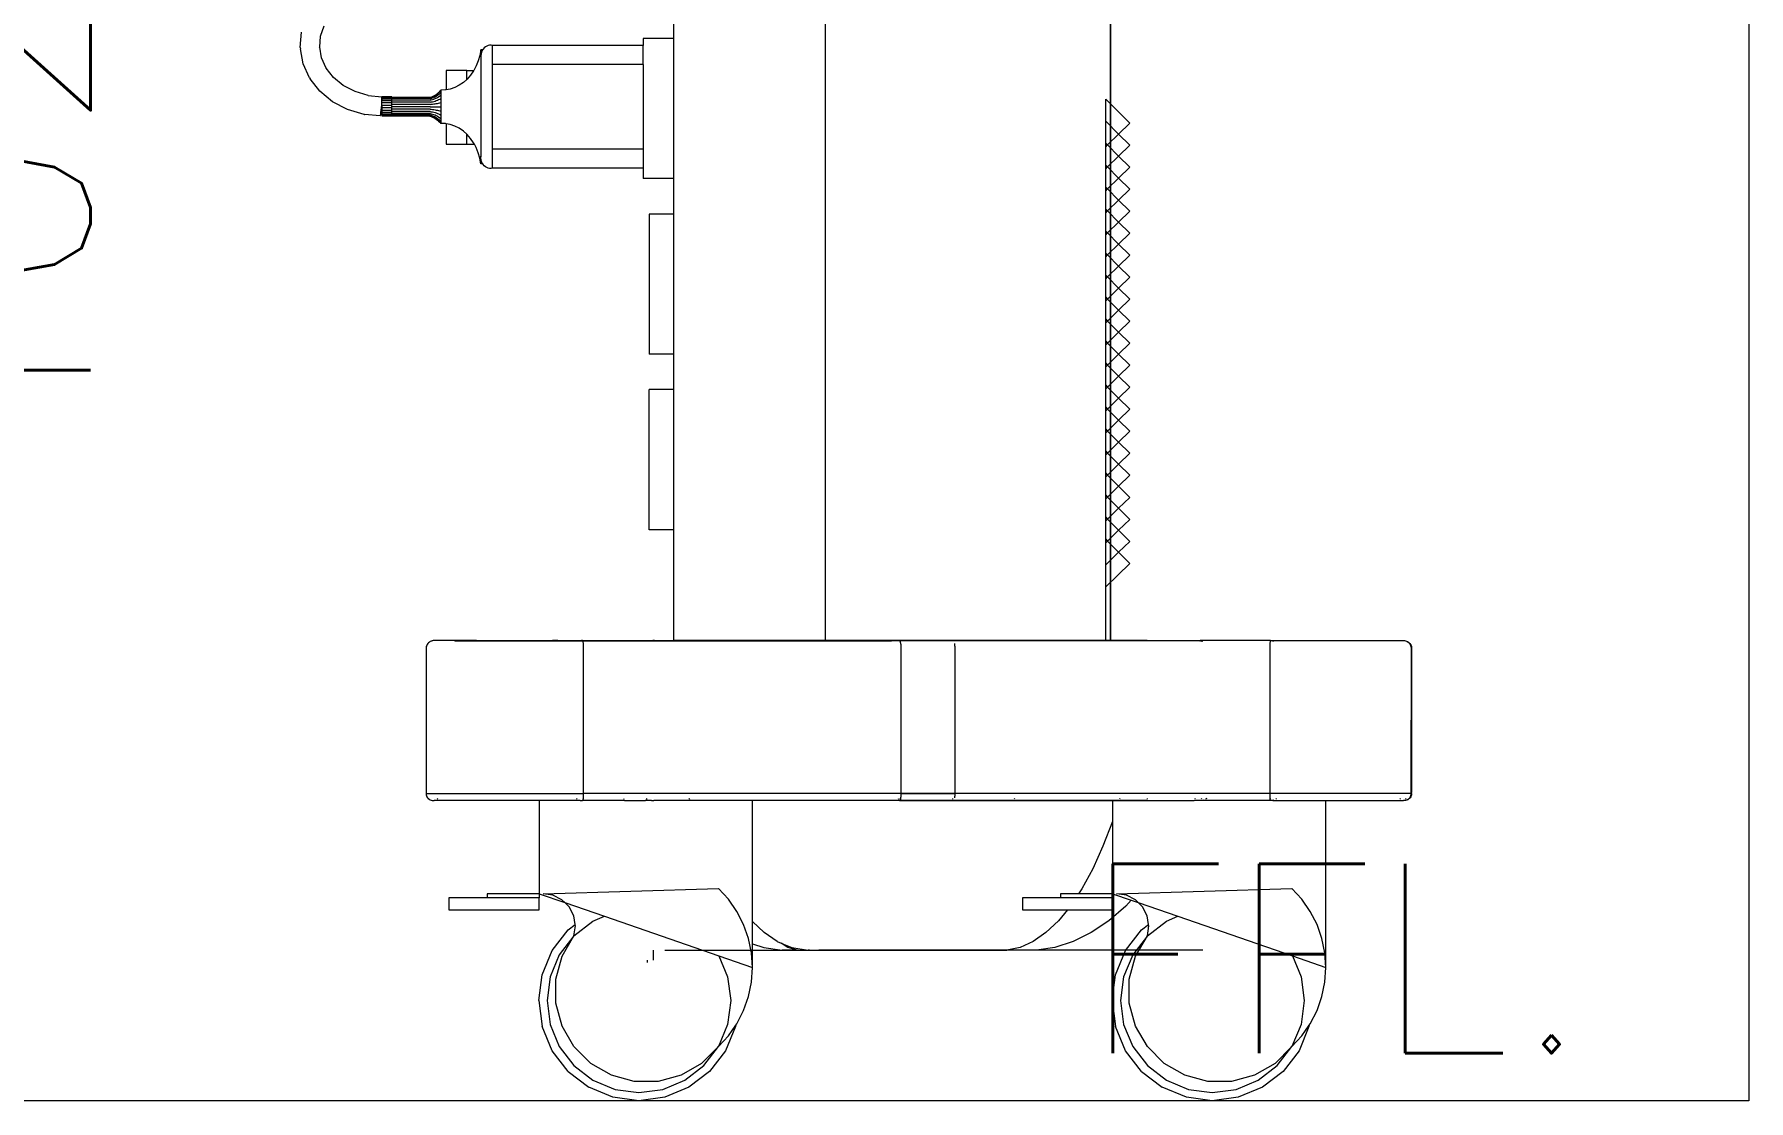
# Model space of a CAD drawing. Extents: x 3552052 to 4102982, y -707811 to -630695.
# Drawn here: x 3703666 to 3704570, y -696929 to -696366 of the extents above; entities that cross this region are included whole.
import ezdxf

# ---------------------------------------------------------------- set-up
doc = ezdxf.new("R2010")
doc.units = 0
doc.header["$LTSCALE"] = 6
doc.header["$MEASUREMENT"] = 0
doc.layers.get('0').update_dxf_attribs({"linetype": 'CONTINUOUS', "lineweight": 0})
doc.layers.get('Defpoints').update_dxf_attribs({"linetype": 'CONTINUOUS', "lineweight": 0})
for name, color, linetype, lineweight in [('ELE-4M UPS P.SB', 3, 'CONTINUOUS', 0), ('ELE-SOCKET NMBERING', 7, 'CONTINUOUS', 9), ('EQP', 6, 'CONTINUOUS', 0), ('MEP_HVAC_RA_DUCT', 1, 'CONTINUOUS', 0)]:
    doc.layers.add(name, color=color, linetype=linetype, lineweight=lineweight)
doc.styles.add('Annotation', font='tahoma.ttf')
doc.styles.add('ROMANS', font='romans.shx')
doc.dimstyles.new('AEPL1', dxfattribs={"dimtxt": 100, "dimasz": 75, "dimexe": 1.25, "dimexo": 50, "dimtad": 0, "dimdec": 0, "dimtxsty": 'ROMANS', "dimcen": 2.5, "dimclrd": 7, "dimclre": 7, "dimadec": 0, "dimazin": 0, "dimtfac": 1, "dimtdec": 0, "dimtmove": 0, "dimatfit": 3, "dimfxl": 1, "dimlwd": 0, "dimlwe": 0, "dimarcsym": 0})

# ---------------------------------------------------------------- blocks, each defined once
blk = doc.blocks.new('*D205')
at = {"layer": 'Defpoints', "color": 0, "linetype": 'ByBlock', "transparency": 16777216}
for p in [(3703645.22, -695908.6), (3703707.27, -695908.6), (3703600.64, -696928.6)]:
    blk.add_point(p, dxfattribs=at)
at = {"layer": 'ELE-4M UPS P.SB', "color": 7, "linetype": 'ByBlock', "lineweight": 0, "transparency": 16777216}
for p, q in [((3703657.27, -695908.6), (3703643.97, -695908.6)), ((3703645.22, -695983.6), (3703645.22, -696248.92)), ((3703645.22, -696853.6), (3703645.22, -696588.27)), ((3703650.64, -696928.6), (3703646.47, -696928.6))]:
    blk.add_line(p, q, dxfattribs=at)
at = {"layer": 'ELE-4M UPS P.SB', "color": 7, "linetype": 'ByBlock', "transparency": 16777216}
for points in [[(3703657.72, -695983.6), (3703632.72, -695983.6), (3703645.22, -695908.6)], [(3703632.72, -696853.6), (3703657.72, -696853.6), (3703645.22, -696928.6)]]:
    blk.add_solid(points, dxfattribs=at)
at = {"layer": 'ELE-4M UPS P.SB', "color": 0, "linetype": 'ByBlock', "transparency": 16777216, "insert": (3703645.22, -696418.6), "char_height": 100, "attachment_point": 5, "rotation": 90, "style": 'ROMANS'}
blk.add_mtext('1020', dxfattribs=at)
blk = doc.blocks.new('Philips+Ultrasound+ls')
at = {"layer": 'EQP'}
for p, q in [((-20.114, -45.589), (-20.114, 2.367)), ((-5.875, -45.619), (-5.875, 2.367)), ((-5.866, -45.589), (-5.866, 2.367)), ((-27.699, -15.507), (-27.699, -13.732)), ((-46.357, -15.957), (-46.295, -15.201)), ((-45.387, -15.944), (-45.343, -15.401)), ((-45.343, -15.401), (-45.16, -14.875)), ((-46.357, -15.957), (-46.353, -16.023)), ((-46.221, -16.771), (-46.353, -16.023)), ((-45.39, -15.977), (-45.387, -15.944)), ((-45.293, -16.482), (-45.387, -15.944)), ((-37.344, -16.08), (-37.391, -16.358)), ((-37.344, -16.177), (-37.344, -16.08)), ((-37.248, -16.08), (-37.344, -16.08)), ((-37.342, -16.364), (-37.344, -16.177)), ((-37.304, -16.193), (-37.328, -16.277)), ((-37.269, -16.114), (-37.304, -16.193)), ((-37.244, -16.08), (-37.269, -16.114)), ((-37.224, -16.043), (-37.248, -16.08)), ((-37.224, -16.043), (-37.244, -16.08)), ((-37.232, -16.08), (-37.244, -16.08)), ((-37.171, -15.98), (-37.224, -16.043)), ((-37.111, -15.928), (-37.171, -15.98)), ((-37.044, -15.887), (-37.111, -15.928)), ((-36.973, -15.859), (-37.044, -15.887)), ((-36.9, -15.844), (-36.973, -15.859)), ((-36.825, -15.843), (-36.9, -15.844)), ((-36.751, -15.855), (-36.825, -15.843)), ((-29.229, -15.855), (-36.751, -15.855)), ((-36.751, -16.803), (-36.751, -15.855)), ((-27.699, -15.507), (-29.229, -15.507)), ((-29.229, -15.507), (-29.229, -15.855)), ((-29.229, -16.803), (-29.229, -15.855)), ((-27.699, -22.507), (-27.699, -15.507)), ((-45.902, -17.477), (-46.221, -16.771)), ((-45.058, -17.001), (-45.293, -16.482)), ((-44.701, -17.459), (-45.058, -17.001)), ((-45.049, -17.022), (-45.058, -17.001)), ((-39.067, -17.115), (-39.067, -18.078)), ((-38.036, -17.115), (-39.067, -17.115)), ((-38.036, -17.554), (-38.036, -17.115)), ((-38.036, -17.115), (-37.692, -17.115)), ((-37.697, -17.124), (-37.848, -17.343)), ((-37.692, -17.115), (-37.697, -17.124)), ((-37.569, -16.884), (-37.692, -17.115)), ((-37.467, -16.627), (-37.569, -16.884)), ((-37.391, -16.358), (-37.467, -16.627)), ((-37.342, -16.364), (-37.344, -16.453)), ((-37.344, -16.453), (-37.344, -21.397)), ((-37.328, -16.277), (-37.342, -16.364)), ((-37.328, -16.453), (-37.304, -16.453)), ((-29.229, -16.803), (-36.751, -16.803)), ((-36.751, -21.046), (-36.751, -16.803)), ((-29.229, -16.803), (-29.229, -21.046)), ((-45.902, -17.477), (-45.87, -17.527)), ((-45.383, -18.151), (-45.87, -17.527)), ((-44.207, -17.864), (-44.701, -17.459)), ((-43.621, -18.168), (-44.207, -17.864)), ((-38.637, -17.962), (-38.866, -18.04)), ((-38.418, -17.851), (-38.637, -17.962)), ((-38.211, -17.71), (-38.418, -17.851)), ((-38.036, -17.554), (-38.211, -17.71)), ((-38.02, -17.54), (-38.036, -17.554)), ((-37.848, -17.343), (-38.02, -17.54)), ((-44.749, -18.671), (-45.383, -18.151)), ((-43.997, -19.061), (-44.749, -18.671)), ((-42.972, -18.356), (-43.621, -18.168)), ((-42.972, -18.356), (-42.29, -18.421)), ((-42.281, -18.421), (-42.29, -18.448)), ((-42.29, -18.448), (-42.29, -18.421)), ((-42.29, -18.421), (-42.281, -18.421)), ((-42.274, -18.422), (-42.29, -18.422)), ((-42.29, -18.455), (-42.29, -18.448)), ((-42.29, -18.519), (-42.29, -18.455)), ((-42.29, -18.455), (-42.27, -18.455)), ((-42.29, -18.608), (-42.29, -18.519)), ((-42.29, -18.519), (-41.79, -18.519)), ((-42.29, -18.718), (-42.29, -18.608)), ((-42.29, -18.608), (-41.79, -18.608)), ((-42.289, -18.839), (-42.29, -18.718)), ((-42.29, -18.718), (-42.28, -18.718)), ((-42.29, -18.847), (-42.289, -18.839)), ((-42.289, -18.839), (-42.28, -18.718)), ((-42.289, -18.839), (-41.79, -18.839)), ((-42.274, -18.422), (-42.281, -18.421)), ((-42.28, -18.718), (-42.273, -18.608)), ((-42.28, -18.718), (-41.79, -18.718)), ((-42.27, -18.455), (-42.274, -18.422)), ((-41.79, -18.422), (-42.274, -18.422)), ((-42.273, -18.608), (-42.27, -18.519)), ((-42.27, -18.455), (-41.79, -18.455)), ((-42.27, -18.519), (-42.27, -18.455)), ((-41.79, -18.452), (-41.79, -18.422)), ((-41.79, -18.455), (-41.79, -18.452)), ((-41.79, -18.452), (-39.867, -18.452)), ((-41.79, -18.468), (-41.79, -18.455)), ((-41.79, -18.515), (-41.79, -18.468)), ((-39.937, -18.468), (-41.79, -18.468)), ((-39.867, -18.515), (-41.79, -18.515)), ((-41.79, -18.519), (-41.79, -18.515)), ((-41.79, -18.59), (-41.79, -18.519)), ((-39.867, -18.59), (-41.79, -18.59)), ((-41.79, -18.608), (-41.79, -18.59)), ((-41.79, -18.688), (-41.79, -18.608)), ((-39.867, -18.688), (-41.79, -18.688)), ((-41.79, -18.718), (-41.79, -18.688)), ((-41.79, -18.802), (-41.79, -18.718)), ((-39.867, -18.802), (-41.79, -18.802)), ((-41.79, -18.839), (-41.79, -18.802)), ((-41.79, -18.925), (-41.79, -18.839)), ((-39.937, -18.468), (-39.89, -18.458)), ((-39.867, -18.468), (-39.937, -18.468)), ((-39.89, -18.458), (-39.867, -18.452)), ((-39.867, -18.452), (-39.821, -18.439)), ((-39.823, -18.452), (-39.867, -18.452)), ((-39.821, -18.455), (-39.867, -18.468)), ((-39.867, -18.515), (-39.821, -18.504)), ((-39.867, -18.59), (-39.821, -18.581)), ((-39.867, -18.688), (-39.821, -18.682)), ((-39.867, -18.802), (-39.821, -18.799)), ((-39.821, -18.439), (-39.753, -18.413)), ((-39.821, -18.455), (-39.753, -18.431)), ((-39.821, -18.504), (-39.753, -18.482)), ((-39.821, -18.581), (-39.753, -18.563)), ((-39.821, -18.682), (-39.753, -18.669)), ((-39.821, -18.799), (-39.753, -18.792)), ((-39.753, -18.413), (-39.687, -18.383)), ((-39.687, -18.401), (-39.753, -18.431)), ((-39.753, -18.482), (-39.687, -18.455)), ((-39.753, -18.563), (-39.687, -18.541)), ((-39.753, -18.669), (-39.687, -18.654)), ((-39.753, -18.792), (-39.687, -18.784)), ((-39.687, -18.383), (-39.623, -18.347)), ((-39.687, -18.401), (-39.623, -18.366)), ((-39.687, -18.455), (-39.623, -18.424)), ((-39.687, -18.541), (-39.623, -18.516)), ((-39.687, -18.654), (-39.623, -18.636)), ((-39.687, -18.784), (-39.623, -18.775)), ((-39.623, -18.347), (-39.561, -18.306)), ((-39.561, -18.327), (-39.623, -18.366)), ((-39.623, -18.424), (-39.561, -18.389)), ((-39.623, -18.516), (-39.561, -18.487)), ((-39.623, -18.636), (-39.561, -18.615)), ((-39.623, -18.775), (-39.561, -18.765)), ((-39.561, -18.306), (-39.501, -18.26)), ((-39.561, -18.327), (-39.501, -18.282)), ((-39.561, -18.389), (-39.501, -18.349)), ((-39.561, -18.487), (-39.501, -18.455)), ((-39.561, -18.615), (-39.501, -18.592)), ((-39.561, -18.765), (-39.501, -18.753)), ((-39.501, -18.26), (-39.444, -18.209)), ((-39.444, -18.234), (-39.501, -18.282)), ((-39.501, -18.349), (-39.444, -18.305)), ((-39.501, -18.455), (-39.444, -18.419)), ((-39.501, -18.592), (-39.444, -18.567)), ((-39.501, -18.753), (-39.444, -18.74)), ((-39.444, -18.209), (-39.391, -18.154)), ((-39.391, -18.181), (-39.444, -18.234)), ((-39.444, -18.305), (-39.391, -18.258)), ((-39.444, -18.419), (-39.391, -18.38)), ((-39.444, -18.567), (-39.391, -18.54)), ((-39.444, -18.74), (-39.391, -18.725)), ((-39.391, -18.154), (-39.34, -18.095)), ((-39.391, -18.181), (-39.34, -18.123)), ((-39.391, -18.258), (-39.34, -18.206)), ((-39.391, -18.38), (-39.34, -18.338)), ((-39.391, -18.54), (-39.34, -18.51)), ((-39.391, -18.725), (-39.34, -18.71)), ((-39.102, -18.085), (-39.34, -18.095)), ((-39.34, -18.095), (-39.34, -18.123)), ((-39.34, -18.123), (-39.34, -18.206)), ((-39.34, -18.206), (-39.34, -18.338)), ((-39.34, -18.338), (-39.34, -18.51)), ((-39.34, -18.51), (-39.34, -18.71)), ((-39.34, -18.71), (-39.34, -18.925)), ((-39.067, -18.078), (-39.102, -18.085)), ((-38.866, -18.04), (-39.067, -18.078)), ((-6.121, -18.537), (-4.919, -19.739)), ((-6.121, -19.637), (-6.121, -18.537)), ((-43.164, -19.302), (-43.997, -19.061)), ((-43.164, -19.302), (-43.15, -19.304)), ((-42.363, -19.378), (-43.15, -19.304)), ((-42.363, -19.378), (-42.353, -19.346)), ((-42.353, -19.346), (-42.341, -19.284)), ((-42.341, -19.284), (-42.328, -19.195)), ((-42.328, -19.195), (-42.314, -19.087)), ((-42.314, -19.087), (-42.301, -18.965)), ((-42.301, -18.965), (-42.29, -18.847)), ((-42.29, -18.847), (-42.29, -18.965)), ((-42.29, -18.965), (-41.79, -18.965)), ((-42.29, -18.965), (-42.29, -19.087)), ((-42.29, -19.087), (-41.79, -19.087)), ((-42.29, -19.087), (-42.29, -19.195)), ((-42.29, -19.195), (-41.79, -19.195)), ((-42.29, -19.195), (-42.29, -19.284)), ((-42.29, -19.343), (-42.29, -19.284)), ((-42.29, -19.284), (-41.79, -19.284)), ((-42.29, -19.343), (-42.29, -19.377)), ((-42.29, -19.343), (-41.79, -19.346)), ((-42.29, -19.377), (-41.79, -19.378)), ((-39.867, -18.925), (-41.79, -18.925)), ((-41.79, -18.965), (-41.79, -18.925)), ((-41.79, -19.047), (-41.79, -18.965)), ((-39.867, -19.047), (-41.79, -19.047)), ((-41.79, -19.087), (-41.79, -19.047)), ((-41.79, -19.161), (-41.79, -19.087)), ((-39.867, -19.161), (-41.79, -19.161)), ((-41.79, -19.195), (-41.79, -19.161)), ((-41.79, -19.259), (-41.79, -19.195)), ((-39.867, -19.259), (-41.79, -19.259)), ((-41.79, -19.284), (-41.79, -19.259)), ((-41.79, -19.334), (-41.79, -19.284)), ((-39.867, -19.334), (-41.79, -19.334)), ((-41.79, -19.346), (-41.79, -19.334)), ((-41.79, -19.378), (-41.79, -19.346)), ((-41.79, -19.378), (-41.79, -19.382)), ((-41.79, -19.398), (-41.79, -19.382)), ((-39.937, -19.382), (-41.79, -19.382)), ((-39.867, -19.398), (-41.79, -19.398)), ((-39.937, -19.382), (-39.89, -19.391)), ((-39.867, -19.382), (-39.937, -19.382)), ((-39.89, -19.391), (-39.867, -19.398)), ((-39.867, -18.925), (-39.34, -18.925)), ((-39.867, -19.047), (-39.821, -19.051)), ((-39.867, -19.161), (-39.821, -19.168)), ((-39.867, -19.259), (-39.821, -19.268)), ((-39.867, -19.334), (-39.821, -19.346)), ((-39.867, -19.382), (-39.821, -19.394)), ((-39.867, -19.398), (-39.821, -19.411)), ((-39.821, -19.051), (-39.753, -19.057)), ((-39.821, -19.168), (-39.753, -19.18)), ((-39.821, -19.268), (-39.753, -19.286)), ((-39.821, -19.346), (-39.753, -19.368)), ((-39.821, -19.394), (-39.812, -19.398)), ((-39.812, -19.398), (-39.821, -19.398)), ((-39.821, -19.411), (-39.753, -19.436)), ((-39.812, -19.398), (-39.753, -19.419)), ((-39.753, -19.057), (-39.687, -19.065)), ((-39.753, -19.18), (-39.687, -19.196)), ((-39.753, -19.286), (-39.687, -19.308)), ((-39.753, -19.368), (-39.687, -19.394)), ((-39.753, -19.419), (-39.687, -19.448)), ((-39.753, -19.436), (-39.687, -19.467)), ((-39.687, -19.065), (-39.623, -19.074)), ((-39.687, -19.196), (-39.623, -19.214)), ((-39.687, -19.308), (-39.623, -19.333)), ((-39.687, -19.394), (-39.623, -19.425)), ((-39.687, -19.448), (-39.623, -19.483)), ((-39.687, -19.467), (-39.623, -19.503)), ((-39.623, -19.074), (-39.561, -19.085)), ((-39.623, -19.214), (-39.561, -19.234)), ((-39.623, -19.333), (-39.561, -19.362)), ((-39.623, -19.425), (-39.561, -19.461)), ((-39.623, -19.483), (-39.561, -19.523)), ((-39.623, -19.503), (-39.561, -19.544)), ((-39.561, -19.085), (-39.501, -19.097)), ((-39.561, -19.234), (-39.501, -19.257)), ((-39.561, -19.362), (-39.501, -19.395)), ((-39.561, -19.461), (-39.501, -19.501)), ((-39.561, -19.523), (-39.501, -19.567)), ((-39.561, -19.544), (-39.501, -19.59)), ((-39.501, -19.097), (-39.444, -19.11)), ((-39.501, -19.257), (-39.444, -19.282)), ((-39.501, -19.395), (-39.444, -19.431)), ((-39.501, -19.501), (-39.444, -19.544)), ((-39.501, -19.567), (-39.444, -19.616)), ((-39.501, -19.59), (-39.444, -19.64)), ((-39.444, -19.11), (-39.391, -19.124)), ((-39.444, -19.282), (-39.391, -19.31)), ((-39.444, -19.431), (-39.391, -19.47)), ((-39.444, -19.544), (-39.391, -19.592)), ((-39.444, -19.616), (-39.391, -19.669)), ((-39.444, -19.64), (-39.391, -19.695)), ((-39.391, -19.124), (-39.34, -19.139)), ((-39.391, -19.31), (-39.34, -19.34)), ((-39.391, -19.47), (-39.34, -19.511)), ((-39.391, -19.592), (-39.34, -19.643)), ((-39.391, -19.669), (-39.34, -19.726)), ((-39.391, -19.695), (-39.34, -19.754)), ((-39.34, -18.925), (-39.34, -19.139)), ((-39.34, -19.139), (-39.34, -19.34)), ((-39.34, -19.34), (-39.34, -19.511)), ((-39.34, -19.511), (-39.34, -19.643)), ((-39.34, -19.643), (-39.34, -19.726)), ((-37.328, -18.925), (-37.304, -18.925)), ((-6.121, -19.637), (-5.474, -20.284)), ((-6.121, -20.737), (-6.121, -19.637)), ((-39.34, -19.726), (-39.34, -19.754)), ((-39.102, -19.765), (-39.34, -19.754)), ((-39.067, -19.772), (-39.102, -19.765)), ((-39.067, -19.772), (-39.067, -20.79)), ((-38.866, -19.81), (-39.067, -19.772)), ((-38.637, -19.888), (-38.866, -19.81)), ((-38.418, -19.998), (-38.637, -19.888)), ((-38.211, -20.14), (-38.418, -19.998)), ((-38.036, -20.296), (-38.211, -20.14)), ((-38.036, -20.79), (-38.036, -20.296)), ((-38.02, -20.31), (-38.036, -20.296)), ((-37.848, -20.506), (-38.02, -20.31)), ((-37.697, -20.726), (-37.848, -20.506)), ((-6.029, -20.829), (-5.474, -20.284)), ((-5.474, -20.284), (-4.919, -19.739)), ((-5.474, -20.284), (-4.919, -20.839)), ((-39.067, -20.79), (-38.036, -20.79)), ((-38.036, -20.79), (-37.662, -20.79)), ((-37.662, -20.79), (-37.697, -20.726)), ((-37.569, -20.966), (-37.662, -20.79)), ((-37.467, -21.222), (-37.569, -20.966)), ((-37.391, -21.491), (-37.467, -21.222)), ((-37.342, -21.485), (-37.344, -21.397)), ((-37.328, -21.397), (-37.304, -21.397)), ((-29.229, -21.046), (-36.751, -21.046)), ((-36.751, -21.995), (-36.751, -21.046)), ((-29.229, -21.046), (-29.229, -21.995)), ((-6.121, -20.737), (-6.029, -20.829)), ((-6.121, -20.919), (-6.121, -20.737)), ((-6.121, -20.919), (-6.029, -20.829)), ((-6.121, -21.837), (-6.121, -20.919)), ((-6.029, -20.829), (-5.474, -21.384)), ((-6.029, -21.929), (-5.474, -21.384)), ((-5.474, -21.384), (-4.919, -20.839)), ((-5.474, -21.384), (-4.919, -21.939)), ((-37.344, -21.769), (-37.391, -21.491)), ((-37.344, -21.673), (-37.342, -21.485)), ((-37.344, -21.769), (-37.344, -21.673)), ((-37.248, -21.769), (-37.344, -21.769)), ((-37.328, -21.573), (-37.342, -21.485)), ((-37.304, -21.657), (-37.328, -21.573)), ((-37.269, -21.736), (-37.304, -21.657)), ((-37.244, -21.769), (-37.269, -21.736)), ((-37.224, -21.807), (-37.248, -21.769)), ((-37.244, -21.769), (-37.248, -21.769)), ((-37.224, -21.807), (-37.244, -21.769)), ((-37.224, -21.769), (-37.232, -21.769)), ((-37.171, -21.869), (-37.224, -21.807)), ((-37.111, -21.922), (-37.171, -21.869)), ((-37.044, -21.962), (-37.111, -21.922)), ((-36.973, -21.99), (-37.044, -21.962)), ((-36.9, -22.005), (-36.973, -21.99)), ((-36.825, -22.007), (-36.9, -22.005)), ((-36.751, -21.995), (-36.825, -22.007)), ((-29.229, -21.995), (-36.751, -21.995)), ((-29.229, -21.995), (-29.229, -22.507)), ((-6.121, -21.837), (-6.029, -21.929)), ((-6.121, -22.019), (-6.121, -21.837)), ((-6.121, -22.019), (-6.029, -21.929)), ((-6.121, -22.937), (-6.121, -22.019)), ((-6.029, -21.929), (-5.474, -22.484)), ((-5.474, -22.484), (-4.919, -21.939)), ((-27.699, -22.507), (-29.229, -22.507)), ((-27.699, -24.282), (-27.699, -22.507)), ((-6.121, -22.937), (-6.029, -23.029)), ((-6.121, -23.119), (-6.121, -22.937)), ((-6.121, -23.119), (-6.029, -23.029)), ((-6.121, -24.037), (-6.121, -23.119)), ((-6.029, -23.029), (-5.474, -22.484)), ((-6.029, -23.029), (-5.474, -23.584)), ((-5.474, -22.484), (-4.919, -23.039)), ((-5.474, -23.584), (-4.919, -23.039)), ((-6.029, -24.129), (-5.474, -23.584)), ((-5.474, -23.584), (-4.919, -24.139)), ((-28.929, -24.282), (-28.929, -31.282)), ((-27.699, -24.282), (-28.929, -24.282)), ((-27.699, -31.282), (-27.699, -24.282)), ((-6.121, -24.037), (-6.029, -24.129)), ((-6.121, -24.219), (-6.121, -24.037)), ((-6.121, -24.219), (-6.029, -24.129)), ((-6.121, -25.137), (-6.121, -24.219)), ((-6.029, -24.129), (-5.474, -24.684)), ((-6.029, -25.229), (-5.474, -24.684)), ((-5.474, -24.684), (-4.919, -24.139)), ((-5.474, -24.684), (-4.919, -25.239)), ((-6.121, -25.137), (-6.029, -25.229)), ((-6.121, -25.319), (-6.121, -25.137)), ((-6.121, -25.319), (-6.029, -25.229)), ((-6.121, -26.237), (-6.121, -25.319)), ((-6.029, -25.229), (-5.474, -25.784)), ((-5.474, -25.784), (-4.919, -25.239)), ((-6.121, -26.237), (-6.029, -26.329)), ((-6.121, -26.419), (-6.121, -26.237)), ((-6.121, -26.419), (-6.029, -26.329)), ((-6.121, -27.337), (-6.121, -26.419)), ((-6.029, -26.329), (-5.474, -25.784)), ((-6.029, -26.329), (-5.474, -26.884)), ((-5.474, -25.784), (-4.919, -26.339)), ((-5.474, -26.884), (-4.919, -26.339)), ((-6.121, -27.337), (-6.029, -27.429)), ((-6.121, -27.519), (-6.121, -27.337)), ((-6.029, -27.429), (-5.474, -26.884)), ((-5.474, -26.884), (-4.919, -27.439)), ((-6.121, -27.519), (-6.029, -27.429)), ((-6.121, -28.437), (-6.121, -27.519)), ((-6.029, -27.429), (-5.474, -27.984)), ((-6.029, -28.529), (-5.474, -27.984)), ((-5.474, -27.984), (-4.919, -27.439)), ((-5.474, -27.984), (-4.919, -28.539)), ((-6.121, -28.437), (-6.029, -28.529)), ((-6.121, -28.619), (-6.121, -28.437)), ((-6.121, -28.619), (-6.029, -28.529)), ((-6.121, -29.537), (-6.121, -28.619)), ((-6.029, -28.529), (-5.474, -29.084)), ((-6.029, -29.629), (-5.474, -29.084)), ((-5.474, -29.084), (-4.919, -28.539)), ((-5.474, -29.084), (-4.919, -29.639)), ((-6.121, -29.537), (-6.029, -29.629)), ((-6.121, -29.719), (-6.121, -29.537)), ((-6.121, -29.719), (-6.029, -29.629)), ((-6.121, -30.637), (-6.121, -29.719)), ((-6.029, -29.629), (-5.474, -30.184)), ((-5.474, -30.184), (-4.919, -29.639)), ((-6.121, -30.637), (-6.029, -30.729)), ((-6.121, -30.819), (-6.121, -30.637)), ((-6.121, -30.819), (-6.029, -30.729)), ((-6.121, -31.737), (-6.121, -30.819)), ((-6.029, -30.729), (-5.474, -30.184)), ((-6.029, -30.729), (-5.474, -31.284)), ((-5.474, -30.184), (-4.919, -30.739)), ((-5.474, -31.284), (-4.919, -30.739)), ((-27.699, -31.282), (-28.929, -31.282)), ((-27.699, -33.057), (-27.699, -31.282)), ((-6.029, -31.829), (-5.474, -31.284)), ((-5.474, -31.284), (-4.919, -31.839)), ((-6.121, -31.737), (-6.029, -31.829)), ((-6.121, -31.919), (-6.121, -31.737)), ((-6.121, -31.919), (-6.029, -31.829)), ((-6.121, -32.837), (-6.121, -31.919)), ((-6.029, -31.829), (-5.474, -32.384)), ((-6.029, -32.929), (-5.474, -32.384)), ((-5.474, -32.384), (-4.919, -31.839)), ((-5.474, -32.384), (-4.919, -32.939)), ((-27.699, -33.057), (-28.929, -33.057)), ((-28.929, -40.057), (-28.929, -33.057)), ((-27.699, -40.057), (-27.699, -33.057)), ((-6.121, -32.837), (-6.029, -32.929)), ((-6.121, -33.019), (-6.121, -32.837)), ((-6.121, -33.019), (-6.029, -32.929)), ((-6.121, -33.937), (-6.121, -33.019)), ((-6.029, -32.929), (-5.474, -33.484)), ((-5.474, -33.484), (-4.919, -32.939)), ((-6.121, -33.937), (-6.029, -34.029)), ((-6.121, -34.119), (-6.121, -33.937)), ((-6.121, -34.119), (-6.029, -34.029)), ((-6.121, -35.037), (-6.121, -34.119)), ((-6.029, -34.029), (-5.474, -33.484)), ((-6.029, -34.029), (-5.474, -34.584)), ((-5.474, -33.484), (-4.919, -34.039)), ((-5.474, -34.584), (-4.919, -34.039)), ((-6.121, -35.037), (-6.029, -35.129)), ((-6.121, -35.219), (-6.121, -35.037)), ((-6.029, -35.129), (-5.474, -34.584)), ((-5.474, -34.584), (-4.919, -35.139)), ((-6.121, -35.219), (-6.029, -35.129)), ((-6.121, -36.137), (-6.121, -35.219)), ((-6.029, -35.129), (-5.474, -35.684)), ((-6.029, -36.229), (-5.474, -35.684)), ((-5.474, -35.684), (-4.919, -35.139)), ((-5.474, -35.684), (-4.919, -36.239)), ((-6.121, -36.137), (-6.029, -36.229)), ((-6.121, -36.319), (-6.121, -36.137)), ((-6.121, -36.319), (-6.029, -36.229)), ((-6.121, -37.237), (-6.121, -36.319)), ((-6.029, -36.229), (-5.474, -36.784)), ((-6.029, -37.329), (-5.474, -36.784)), ((-5.474, -36.784), (-4.919, -36.239)), ((-5.474, -36.784), (-4.919, -37.339)), ((-6.121, -37.237), (-6.029, -37.329)), ((-6.121, -37.419), (-6.121, -37.237)), ((-6.121, -37.419), (-6.029, -37.329)), ((-6.121, -38.337), (-6.121, -37.419)), ((-6.029, -37.329), (-5.474, -37.884)), ((-5.474, -37.884), (-4.919, -37.339)), ((-6.121, -38.337), (-6.029, -38.429)), ((-6.121, -38.519), (-6.121, -38.337)), ((-6.121, -38.519), (-6.029, -38.429)), ((-6.121, -39.437), (-6.121, -38.519)), ((-6.029, -38.429), (-5.474, -37.884)), ((-6.029, -38.429), (-5.474, -38.984)), ((-5.474, -37.884), (-4.919, -38.439)), ((-5.474, -38.984), (-4.919, -38.439)), ((-6.029, -39.529), (-5.474, -38.984)), ((-5.474, -38.984), (-4.919, -39.539)), ((-27.699, -40.057), (-28.929, -40.057)), ((-27.699, -45.589), (-27.699, -40.057)), ((-6.121, -39.437), (-6.029, -39.529)), ((-6.121, -39.619), (-6.121, -39.437)), ((-6.121, -39.619), (-6.029, -39.529)), ((-6.121, -40.537), (-6.121, -39.619)), ((-6.029, -39.529), (-5.474, -40.084)), ((-6.029, -40.629), (-5.474, -40.084)), ((-5.474, -40.084), (-4.919, -39.539)), ((-5.474, -40.084), (-4.919, -40.639)), ((-6.121, -40.719), (-6.121, -40.537)), ((-6.121, -40.537), (-6.029, -40.629)), ((-6.121, -40.719), (-6.029, -40.629)), ((-6.121, -41.819), (-6.121, -40.719)), ((-6.029, -40.629), (-5.474, -41.184)), ((-5.474, -41.184), (-4.919, -40.639)), ((-6.121, -41.819), (-5.474, -41.184)), ((-6.121, -42.919), (-4.919, -41.739)), ((-6.121, -42.919), (-6.121, -41.819)), ((-5.474, -41.184), (-4.919, -41.739)), ((-6.121, -45.589), (-6.121, -42.919)), ((-40.06, -45.884), (-40.071, -45.936)), ((-40.071, -45.936), (-40.067, -53.243)), ((-40.041, -45.835), (-40.06, -45.884)), ((-40.017, -45.788), (-40.041, -45.835)), ((-39.986, -45.744), (-40.017, -45.788)), ((-39.951, -45.705), (-39.986, -45.744)), ((-39.91, -45.671), (-39.951, -45.705)), ((-39.866, -45.642), (-39.91, -45.671)), ((-39.818, -45.619), (-39.866, -45.642)), ((-39.809, -45.619), (-39.818, -45.619)), ((-39.767, -45.602), (-39.809, -45.619)), ((-39.759, -45.602), (-39.767, -45.602)), ((-39.715, -45.592), (-39.759, -45.602)), ((-39.707, -45.592), (-39.715, -45.592)), ((-39.662, -45.589), (-39.707, -45.592)), ((-37.56, -45.589), (-39.662, -45.589)), ((-38.64, -45.633), (-4.042, -45.589)), ((-22.52, -45.633), (-38.64, -45.633)), ((-37.56, -45.589), (-37.56, -45.619)), ((-37.56, -45.589), (-36.36, -45.589)), ((-36.36, -45.589), (-36.36, -45.619)), ((-36.36, -45.589), (-34.96, -45.589)), ((-34.96, -45.589), (-34.96, -45.619)), ((-34.96, -45.589), (-33.76, -45.589)), ((-33.76, -45.589), (-33.76, -45.619)), ((-33.496, -45.589), (-33.76, -45.589)), ((-33.496, -45.589), (-32.313, -45.592)), ((-32.366, -45.602), (-32.417, -45.619)), ((-32.313, -45.592), (-32.366, -45.602)), ((-32.26, -45.589), (-32.313, -45.592)), ((-32.26, -45.589), (-28.742, -45.592)), ((-32.24, -45.642), (-32.235, -45.671)), ((-32.235, -45.671), (-32.231, -45.705)), ((-32.231, -45.705), (-32.228, -45.744)), ((-32.228, -45.744), (-32.225, -45.788)), ((-32.225, -45.788), (-32.222, -45.835)), ((-32.222, -45.835), (-32.22, -45.884)), ((-32.22, -45.884), (-32.219, -45.936)), ((-32.219, -45.936), (-32.22, -53.243)), ((-28.813, -45.602), (-28.882, -45.619)), ((-28.742, -45.592), (-28.813, -45.602)), ((-28.67, -45.589), (-28.742, -45.592)), ((-28.67, -45.589), (-27.699, -45.589)), ((-27.699, -45.619), (-27.699, -45.589)), ((-20.114, -45.589), (-27.699, -45.589)), ((-16.814, -45.633), (-22.52, -45.633)), ((-20.114, -45.619), (-20.114, -45.589)), ((-13.763, -45.589), (-20.114, -45.589)), ((-16.42, -45.602), (-16.437, -45.619)), ((-16.409, -45.596), (-16.42, -45.602)), ((-16.382, -45.592), (-16.379, -45.602)), ((-16.379, -45.602), (-16.376, -45.619)), ((-16.373, -45.642), (-16.376, -45.619)), ((-16.371, -45.671), (-16.373, -45.642)), ((-16.368, -45.705), (-16.371, -45.671)), ((-16.368, -45.705), (-16.366, -45.744)), ((-16.366, -45.744), (-16.364, -45.788)), ((-16.364, -45.788), (-16.363, -45.835)), ((-16.363, -45.835), (-16.362, -45.884)), ((-16.362, -45.884), (-16.361, -45.936)), ((-16.361, -45.936), (-16.361, -53.243)), ((-16.313, -45.589), (-6.121, -45.589)), ((-13.763, -45.619), (-13.763, -45.589)), ((-5.866, -45.589), (-13.763, -45.589)), ((-13.681, -45.744), (-13.674, -45.788)), ((-13.674, -45.788), (-13.667, -45.835)), ((-13.667, -45.835), (-13.663, -45.884)), ((-13.663, -45.884), (-13.66, -45.936)), ((-13.66, -45.936), (-13.662, -53.243)), ((-6.121, -45.619), (-6.121, -45.589)), ((-6.121, -45.589), (-1.477, -45.589)), ((-5.866, -45.619), (-5.866, -45.589)), ((-4.042, -45.589), (-5.866, -45.589)), ((-4.042, -45.589), (-4.042, -45.619)), ((-1.477, -45.589), (-1.451, -45.592)), ((-1.451, -45.592), (-1.425, -45.602)), ((-1.451, -45.592), (-1.435, -45.592)), ((-1.435, -45.592), (-1.393, -45.602)), ((-1.435, -45.592), (-1.406, -45.592)), ((-1.425, -45.602), (-1.4, -45.619)), ((2.112, -45.589), (-1.406, -45.592)), ((-1.406, -45.592), (-1.336, -45.602)), ((-1.393, -45.602), (-1.353, -45.619)), ((-1.336, -45.602), (-1.268, -45.619)), ((2.071, -45.884), (2.07, -45.936)), ((2.07, -45.936), (2.071, -53.243)), ((2.073, -45.835), (2.071, -45.884)), ((2.075, -45.788), (2.073, -45.835)), ((2.079, -45.744), (2.075, -45.788)), ((2.082, -45.705), (2.079, -45.744)), ((2.086, -45.671), (2.082, -45.705)), ((2.091, -45.642), (2.086, -45.671)), ((2.096, -45.619), (2.091, -45.642)), ((2.112, -45.589), (2.165, -45.592)), ((2.165, -45.592), (3.262, -45.589)), ((2.165, -45.592), (2.218, -45.602)), ((2.218, -45.602), (2.269, -45.619)), ((3.262, -45.589), (8.762, -45.589)), ((8.762, -45.589), (8.805, -45.592)), ((8.805, -45.592), (8.81, -45.592)), ((8.81, -45.592), (8.858, -45.602)), ((8.858, -45.602), (8.903, -45.619)), ((8.903, -45.619), (8.908, -45.619)), ((8.908, -45.619), (8.946, -45.642)), ((8.946, -45.642), (8.986, -45.671)), ((8.946, -45.642), (8.956, -45.642)), ((8.956, -45.642), (9, -45.671)), ((8.986, -45.671), (9.023, -45.705)), ((9, -45.671), (9.041, -45.705)), ((9.023, -45.705), (9.055, -45.744)), ((9.041, -45.705), (9.076, -45.744)), ((9.055, -45.744), (9.083, -45.788)), ((9.076, -45.744), (9.107, -45.788)), ((9.083, -45.788), (9.105, -45.835)), ((9.105, -45.835), (9.122, -45.884)), ((9.107, -45.788), (9.131, -45.835)), ((9.122, -45.884), (9.133, -45.936)), ((9.133, -45.936), (9.128, -53.189)), ((9.131, -45.835), (9.15, -45.884)), ((9.15, -45.884), (9.161, -45.936)), ((9.161, -45.936), (9.153, -53.189)), ((-40.067, -53.243), (-40.062, -53.243)), ((-40.062, -53.243), (-40.062, -53.298)), ((-40.062, -53.243), (-32.22, -53.243)), ((-40.062, -53.298), (-40.049, -53.351)), ((-40.049, -53.351), (-40.027, -53.401)), ((-40.027, -53.401), (-39.998, -53.447)), ((-39.998, -53.447), (-39.963, -53.489)), ((-39.963, -53.489), (-39.921, -53.524)), ((-39.954, -53.489), (-39.913, -53.524)), ((-39.921, -53.524), (-39.875, -53.553)), ((-39.875, -53.553), (-39.824, -53.574)), ((-39.824, -53.574), (-39.816, -53.574)), ((-39.816, -53.574), (-39.771, -53.587)), ((-39.771, -53.587), (-39.694, -53.587)), ((-39.694, -53.587), (-39.662, -53.589)), ((-34.429, -53.589), (-39.662, -53.589)), ((-39.521, -53.489), (-39.485, -53.524)), ((-32.37, -53.587), (-34.429, -53.589)), ((-34.429, -53.589), (-34.429, -58.244)), ((-32.564, -53.489), (-32.522, -53.524)), ((-32.424, -53.574), (-32.37, -53.587)), ((-32.37, -53.587), (-32.26, -53.589)), ((-30.158, -53.589), (-32.26, -53.589)), ((-32.234, -53.524), (-32.239, -53.553)), ((-32.23, -53.489), (-32.234, -53.524)), ((-32.226, -53.447), (-32.23, -53.489)), ((-32.224, -53.401), (-32.226, -53.447)), ((-32.221, -53.489), (-32.226, -53.524)), ((-32.221, -53.351), (-32.224, -53.401)), ((-32.22, -53.298), (-32.221, -53.351)), ((-32.22, -53.243), (-32.22, -53.298)), ((-13.662, -53.243), (-32.22, -53.243)), ((-30.203, -53.489), (-30.187, -53.524)), ((-30.164, -53.574), (-30.158, -53.589)), ((-30.158, -53.589), (-29.116, -53.589)), ((-28.819, -53.587), (-29.116, -53.589)), ((-29.079, -53.489), (-29.022, -53.524)), ((-28.891, -53.574), (-28.819, -53.587)), ((-28.819, -53.587), (-28.702, -53.589)), ((-26.894, -53.589), (-28.702, -53.589)), ((-26.915, -53.524), (-26.927, -53.489)), ((-26.924, -53.489), (-26.912, -53.524)), ((-26.894, -53.589), (-26.899, -53.574)), ((-26.895, -53.574), (-26.89, -53.589)), ((-26.89, -53.589), (-26.894, -53.589)), ((-23.767, -53.589), (-26.89, -53.589)), ((-23.767, -59.639), (-23.767, -53.589)), ((-13.763, -53.589), (-23.767, -53.589)), ((-16.486, -53.489), (-16.472, -53.524)), ((-16.439, -53.574), (-16.422, -53.587)), ((-16.422, -53.587), (-16.385, -53.589)), ((-16.422, -53.587), (-4.042, -53.589)), ((-16.385, -53.524), (-16.385, -53.489)), ((-16.385, -53.589), (-16.385, -53.574)), ((-16.379, -53.587), (-16.385, -53.589)), ((-16.376, -53.574), (-16.379, -53.587)), ((-15.982, -53.589), (-16.379, -53.587)), ((-16.373, -53.553), (-16.376, -53.574)), ((-16.37, -53.524), (-16.373, -53.553)), ((-16.368, -53.489), (-16.37, -53.524)), ((-16.365, -53.447), (-16.368, -53.489)), ((-16.364, -53.401), (-16.365, -53.447)), ((-16.363, -53.351), (-16.364, -53.401)), ((-16.362, -53.298), (-16.363, -53.351)), ((-16.361, -53.243), (-16.362, -53.298)), ((-16.361, -53.243), (-13.662, -53.243)), ((2.071, -53.243), (-16.361, -53.243)), ((-10.759, -53.589), (-15.982, -53.589)), ((-13.763, -53.524), (-13.763, -53.489)), ((-13.763, -53.589), (-13.763, -53.574)), ((-4.042, -53.589), (-13.763, -53.589)), ((-13.671, -53.401), (-13.678, -53.447)), ((-13.666, -53.351), (-13.671, -53.401)), ((-13.662, -53.298), (-13.666, -53.351)), ((-13.662, -53.243), (-13.662, -53.298)), ((-10.73, -53.587), (-10.759, -53.589)), ((-10.716, -53.574), (-10.73, -53.587)), ((-10.73, -53.587), (-10.346, -53.589)), ((-10.68, -53.489), (-10.691, -53.524)), ((-10.346, -53.589), (-5.783, -53.589)), ((-5.783, -53.589), (-5.783, -54.619)), ((-5.783, -53.589), (-5.455, -53.589)), ((-5.45, -53.574), (-5.455, -53.589)), ((-5.455, -53.589), (-1.702, -53.589)), ((-5.423, -53.489), (-5.434, -53.524)), ((-4.042, -53.489), (-4.042, -53.524)), ((-4.042, -53.574), (-4.042, -53.589)), ((-1.696, -53.574), (-1.702, -53.589)), ((-1.477, -53.589), (-1.702, -53.589)), ((-1.658, -53.489), (-1.674, -53.524)), ((-1.423, -53.587), (-1.477, -53.589)), ((-1.397, -53.574), (-1.423, -53.587)), ((-1.331, -53.587), (-1.423, -53.587)), ((-1.328, -53.489), (-1.349, -53.524)), ((-1.259, -53.574), (-1.331, -53.587)), ((2.112, -53.589), (-1.331, -53.587)), ((-1.073, -53.489), (-1.129, -53.524)), ((2.071, -53.243), (2.071, -53.298)), ((9.124, -53.243), (2.071, -53.243)), ((2.071, -53.298), (2.072, -53.351)), ((2.072, -53.351), (2.074, -53.401)), ((2.074, -53.401), (2.077, -53.447)), ((2.077, -53.447), (2.081, -53.489)), ((2.081, -53.489), (2.085, -53.524)), ((2.085, -53.524), (2.09, -53.553)), ((2.087, -53.489), (2.09, -53.524)), ((2.09, -53.553), (2.095, -53.574)), ((2.222, -53.587), (2.112, -53.589)), ((2.276, -53.574), (2.222, -53.587)), ((2.222, -53.587), (4.879, -53.589)), ((2.416, -53.489), (2.374, -53.524)), ((4.879, -61.933), (4.879, -53.589)), ((4.879, -53.589), (8.762, -53.589)), ((8.607, -53.489), (8.571, -53.524)), ((8.825, -53.587), (8.762, -53.589)), ((8.861, -53.587), (8.825, -53.587)), ((8.89, -53.489), (8.855, -53.524)), ((8.909, -53.574), (8.861, -53.587)), ((8.915, -53.574), (8.909, -53.574)), ((8.955, -53.553), (8.915, -53.574)), ((8.997, -53.524), (8.955, -53.553)), ((8.965, -53.553), (8.955, -53.553)), ((9.011, -53.524), (8.965, -53.553)), ((9.034, -53.489), (8.997, -53.524)), ((9.053, -53.489), (9.011, -53.524)), ((9.067, -53.447), (9.034, -53.489)), ((9.089, -53.447), (9.053, -53.489)), ((9.093, -53.401), (9.067, -53.447)), ((9.117, -53.401), (9.089, -53.447)), ((9.112, -53.351), (9.093, -53.401)), ((9.124, -53.298), (9.112, -53.351)), ((9.139, -53.351), (9.117, -53.401)), ((9.124, -53.243), (9.124, -53.298)), ((9.124, -53.243), (9.128, -53.243)), ((9.153, -53.189), (9.128, -53.189)), ((9.128, -53.189), (9.128, -53.243)), ((9.157, -53.243), (9.128, -53.243)), ((9.152, -53.298), (9.139, -53.351)), ((9.157, -53.243), (9.152, -53.298)), ((9.157, -53.243), (9.153, -53.189)), ((-5.789, -54.637), (-6.259, -55.873)), ((-5.783, -54.619), (-5.789, -54.637)), ((-5.783, -54.619), (-5.783, -58.244)), ((-6.259, -55.873), (-6.767, -56.995)), ((-6.767, -56.995), (-7.31, -57.994)), ((-34.23, -58.244), (-25.467, -57.983)), ((-24.968, -58.525), (-25.467, -57.983)), ((-7.31, -57.994), (-7.474, -58.244)), ((-5.584, -58.244), (3.179, -57.983)), ((3.678, -58.525), (3.179, -57.983)), ((-38.929, -58.444), (-38.929, -59.044)), ((-37.029, -58.444), (-38.929, -58.444)), ((-38.929, -59.044), (-34.429, -59.044)), ((-37.029, -58.244), (-37.029, -58.444)), ((-34.429, -58.244), (-37.029, -58.244)), ((-34.429, -58.444), (-37.029, -58.444)), ((-34.429, -58.244), (-33.143, -58.689)), ((-34.429, -58.244), (-34.429, -58.444)), ((-34.429, -59.044), (-34.429, -58.444)), ((-33.733, -58.322), (-34.23, -58.244)), ((-33.284, -58.549), (-33.733, -58.322)), ((-33.143, -58.689), (-33.284, -58.549)), ((-32.927, -58.903), (-33.143, -58.689)), ((-33.143, -58.689), (-31.159, -59.375)), ((-32.695, -59.35), (-32.927, -58.903)), ((-24.546, -59.128), (-24.968, -58.525)), ((-10.283, -58.444), (-10.283, -59.044)), ((-8.383, -58.444), (-10.283, -58.444)), ((-10.283, -59.044), (-8.031, -59.044)), ((-8.031, -59.044), (-8.484, -59.598)), ((-8.383, -58.244), (-8.383, -58.444)), ((-7.474, -58.244), (-8.383, -58.244)), ((-5.783, -58.444), (-8.383, -58.444)), ((-8.031, -59.044), (-5.783, -59.044)), ((-5.783, -58.244), (-7.474, -58.244)), ((-5.121, -58.864), (-5.966, -59.598)), ((-5.783, -58.244), (-5.783, -58.444)), ((-5.783, -58.244), (-4.846, -58.568)), ((-5.783, -59.044), (-5.783, -58.444)), ((-5.087, -58.322), (-5.584, -58.244)), ((-4.846, -58.568), (-5.121, -58.864)), ((-4.638, -58.549), (-5.087, -58.322)), ((-4.846, -58.568), (-4.497, -58.689)), ((-4.497, -58.689), (-4.638, -58.549)), ((-4.281, -58.903), (-4.497, -58.689)), ((-4.497, -58.689), (-2.513, -59.375)), ((-4.049, -59.35), (-4.281, -58.903)), ((4.1, -59.128), (3.678, -58.525)), ((-32.977, -60.053), (-32.623, -59.782)), ((-32.623, -59.782), (-32.695, -59.35)), ((-32.686, -60.344), (-31.736, -59.614)), ((-32.686, -60.344), (-32.613, -59.846)), ((-32.613, -59.846), (-32.623, -59.782)), ((-31.736, -59.614), (-31.159, -59.375)), ((-31.159, -59.375), (-25.442, -61.354)), ((-24.21, -59.783), (-24.546, -59.128)), ((-23.965, -60.478), (-24.21, -59.783)), ((-23.178, -60.189), (-23.767, -59.639)), ((-23.767, -60.748), (-23.767, -59.639)), ((-8.484, -59.598), (-9.106, -60.189)), ((-5.966, -59.598), (-6.842, -60.189)), ((-4.331, -60.053), (-3.977, -59.782)), ((-3.977, -59.782), (-4.049, -59.35)), ((-4.04, -60.344), (-3.09, -59.614)), ((-4.04, -60.344), (-3.967, -59.846)), ((-3.967, -59.846), (-3.977, -59.782)), ((-3.09, -59.614), (-2.513, -59.375)), ((-2.513, -59.375), (3.204, -61.354)), ((4.436, -59.783), (4.1, -59.128)), ((4.681, -60.478), (4.436, -59.783)), ((-33.771, -61.089), (-32.977, -60.053)), ((-32.686, -60.344), (-33.416, -61.294)), ((-33.28, -61.372), (-32.686, -60.344)), ((-23.817, -61.199), (-23.965, -60.478)), ((-23.767, -61.933), (-23.767, -60.748)), ((-23.767, -60.748), (-23.205, -60.929)), ((-22.528, -60.634), (-23.178, -60.189)), ((-22.528, -60.634), (-22.328, -60.723)), ((-22.004, -60.929), (-22.328, -60.723)), ((-22.328, -60.723), (-22.228, -60.768)), ((-22.228, -60.768), (-22.217, -60.773)), ((-22.217, -60.773), (-21.793, -60.929)), ((-9.745, -60.634), (-10.397, -60.929)), ((-9.106, -60.189), (-9.745, -60.634)), ((-7.742, -60.634), (-8.658, -60.929)), ((-6.842, -60.189), (-7.742, -60.634)), ((-5.125, -61.089), (-4.331, -60.053)), ((-4.04, -60.344), (-4.77, -61.294)), ((-4.634, -61.372), (-4.04, -60.344)), ((4.829, -61.199), (4.681, -60.478)), ((-34.271, -62.295), (-33.771, -61.089)), ((-33.416, -61.294), (-33.874, -62.401)), ((-33.588, -62.52), (-33.28, -61.372)), ((-29.031, -61.572), (-29.031, -61.674)), ((-28.732, -61.072), (-28.732, -61.572)), ((-28.14, -61.072), (-11.055, -61.072)), ((-25.442, -61.354), (-23.767, -61.933)), ((-25.442, -61.354), (-25.008, -62.401)), ((-23.767, -61.933), (-23.817, -61.199)), ((-23.205, -60.929), (-22.278, -61.072)), ((-21.534, -61.072), (-22.278, -61.072)), ((-21.534, -61.072), (-22.004, -60.929)), ((-21.793, -60.929), (-20.984, -61.072)), ((-21.534, -61.072), (-21.148, -61.072)), ((-21.148, -61.072), (-20.984, -61.072)), ((-20.917, -61.072), (-20.984, -61.072)), ((-20.917, -61.072), (-20.785, -61.069)), ((-20.785, -61.069), (-20.446, -61.072)), ((-1.269, -61.072), (-20.446, -61.072)), ((-10.397, -60.929), (-11.055, -61.072)), ((-9.585, -61.072), (-11.055, -61.072)), ((-8.658, -60.929), (-9.585, -61.072)), ((-5.625, -62.295), (-5.125, -61.089)), ((-4.77, -61.294), (-5.228, -62.401)), ((-4.942, -62.52), (-4.634, -61.372)), ((3.204, -61.354), (3.638, -62.401)), ((3.204, -61.354), (4.879, -61.933)), ((4.879, -61.933), (4.829, -61.199)), ((-34.441, -63.589), (-34.271, -62.295)), ((-33.874, -62.401), (-34.031, -63.589)), ((-33.588, -63.707), (-33.588, -62.52)), ((-25.008, -62.401), (-24.852, -63.589)), ((-23.817, -62.668), (-23.767, -61.933)), ((-5.795, -63.589), (-5.625, -62.295)), ((-5.228, -62.401), (-5.385, -63.589)), ((-4.942, -63.707), (-4.942, -62.52)), ((3.638, -62.401), (3.794, -63.589)), ((4.829, -62.668), (4.879, -61.933)), ((-23.965, -63.389), (-23.817, -62.668)), ((4.681, -63.389), (4.829, -62.668)), ((-34.441, -63.589), (-34.271, -64.883)), ((-34.031, -63.589), (-33.874, -64.777)), ((-33.28, -64.855), (-33.588, -63.707)), ((-24.852, -63.589), (-25.008, -64.777)), ((-24.546, -64.739), (-24.21, -64.084)), ((-24.21, -64.084), (-23.965, -63.389)), ((-5.795, -63.589), (-5.625, -64.883)), ((-5.385, -63.589), (-5.228, -64.777)), ((-4.634, -64.855), (-4.942, -63.707)), ((3.794, -63.589), (3.638, -64.777)), ((4.1, -64.739), (4.436, -64.084)), ((4.436, -64.084), (4.681, -63.389)), ((-33.771, -66.089), (-34.271, -64.883)), ((-33.874, -64.777), (-33.416, -65.883)), ((-32.686, -65.883), (-33.28, -64.855)), ((-25.008, -64.777), (-25.467, -65.883)), ((-24.612, -64.883), (-25.111, -66.089)), ((-24.968, -65.342), (-24.603, -64.821)), ((-24.603, -64.821), (-24.612, -64.883)), ((-24.603, -64.821), (-24.546, -64.739)), ((-5.125, -66.089), (-5.625, -64.883)), ((-5.228, -64.777), (-4.77, -65.883)), ((-4.04, -65.883), (-4.634, -64.855)), ((3.638, -64.777), (3.179, -65.883)), ((4.034, -64.883), (3.535, -66.089)), ((3.678, -65.342), (4.042, -64.821)), ((4.042, -64.821), (4.034, -64.883)), ((4.042, -64.821), (4.1, -64.739)), ((-33.416, -65.883), (-32.686, -66.834)), ((-31.846, -66.723), (-32.686, -65.883)), ((-25.467, -65.883), (-26.307, -66.723)), ((-26.196, -66.834), (-25.467, -65.883)), ((-25.467, -65.883), (-24.968, -65.342)), ((-4.77, -65.883), (-4.04, -66.834)), ((-3.201, -66.723), (-4.04, -65.883)), ((3.179, -65.883), (2.339, -66.723)), ((2.45, -66.834), (3.179, -65.883)), ((3.179, -65.883), (3.678, -65.342)), ((-32.977, -67.124), (-33.771, -66.089)), ((-30.818, -67.317), (-31.846, -66.723)), ((-26.307, -66.723), (-27.335, -67.317)), ((-25.111, -66.089), (-25.906, -67.124)), ((-4.331, -67.124), (-5.125, -66.089)), ((-2.172, -67.317), (-3.201, -66.723)), ((2.339, -66.723), (1.311, -67.317)), ((3.535, -66.089), (2.74, -67.124)), ((-32.977, -67.124), (-31.941, -67.919)), ((-32.686, -66.834), (-31.736, -67.563)), ((-31.736, -67.563), (-30.629, -68.022)), ((-29.67, -67.625), (-30.818, -67.317)), ((-28.483, -67.625), (-29.67, -67.625)), ((-27.335, -67.317), (-28.483, -67.625)), ((-28.253, -68.022), (-27.147, -67.563)), ((-27.147, -67.563), (-26.196, -66.834)), ((-25.906, -67.124), (-26.941, -67.919)), ((-4.331, -67.124), (-3.295, -67.919)), ((-4.04, -66.834), (-3.09, -67.563)), ((-3.09, -67.563), (-1.983, -68.022)), ((-1.025, -67.625), (-2.172, -67.317)), ((0.163, -67.625), (-1.025, -67.625)), ((1.311, -67.317), (0.163, -67.625)), ((0.392, -68.022), (1.499, -67.563)), ((1.499, -67.563), (2.45, -66.834)), ((2.74, -67.124), (1.705, -67.919)), ((-30.735, -68.418), (-31.941, -67.919)), ((-29.441, -68.589), (-30.735, -68.418)), ((-30.629, -68.022), (-29.441, -68.178)), ((-29.441, -68.178), (-28.253, -68.022)), ((-28.147, -68.418), (-29.441, -68.589)), ((-26.941, -67.919), (-28.147, -68.418)), ((-2.089, -68.418), (-3.295, -67.919)), ((-0.795, -68.589), (-2.089, -68.418)), ((-1.983, -68.022), (-0.795, -68.178)), ((-0.795, -68.178), (0.392, -68.022)), ((0.499, -68.418), (-0.795, -68.589)), ((1.705, -67.919), (0.499, -68.418))]:
    blk.add_line(p, q, dxfattribs=at)

msp = doc.modelspace()

# ---------------------------------------------------------------- linework, layer by layer
at = {"layer": 'MEP_HVAC_RA_DUCT', "color": 8, "linetype": 'ByBlock'}
msp.add_line((3704570.27, -693428.6), (3704570.27, -696928.6), dxfattribs=at)
msp.add_lwpolyline([(3704570.27, -696928.6), (3700065.27, -696928.6)], dxfattribs=at)

# ---------------------------------------------------------------- block references
at = {"xscale": 10.56409394083146, "yscale": 10.56409394083146, "zscale": 10.56409394083146}
msp.add_blockref('Philips+Ultrasound+ls', (3704295.6, -696204.02), dxfattribs=at)

# ---------------------------------------------------------------- texts
at = {"layer": 'ELE-SOCKET NMBERING', "color": 0, "insert": (3704217.61, -696803.55), "char_height": 100.0037, "width": 2358.6019, "attachment_point": 1, "style": 'Annotation'}
msp.add_mtext('{\\Fromans|c0;FFL.}', dxfattribs=at)

# ---------------------------------------------------------------- dimensions: what is measured, and where the dimension line sits
at = {"layer": 'ELE-4M UPS P.SB', "color": 0, "linetype": 'ByBlock'}
dim = msp.add_linear_dim(base=(3703645.22, -695908.6), p1=(3703600.64, -696928.6), p2=(3703707.27, -695908.6), angle=90, dimstyle='AEPL1', dxfattribs=at)
dim.commit()
dim.dimension.update_dxf_attribs({"geometry": '*D205', "text_midpoint": (3703645.22, -696418.6)})

doc.saveas('drawing.dxf')
